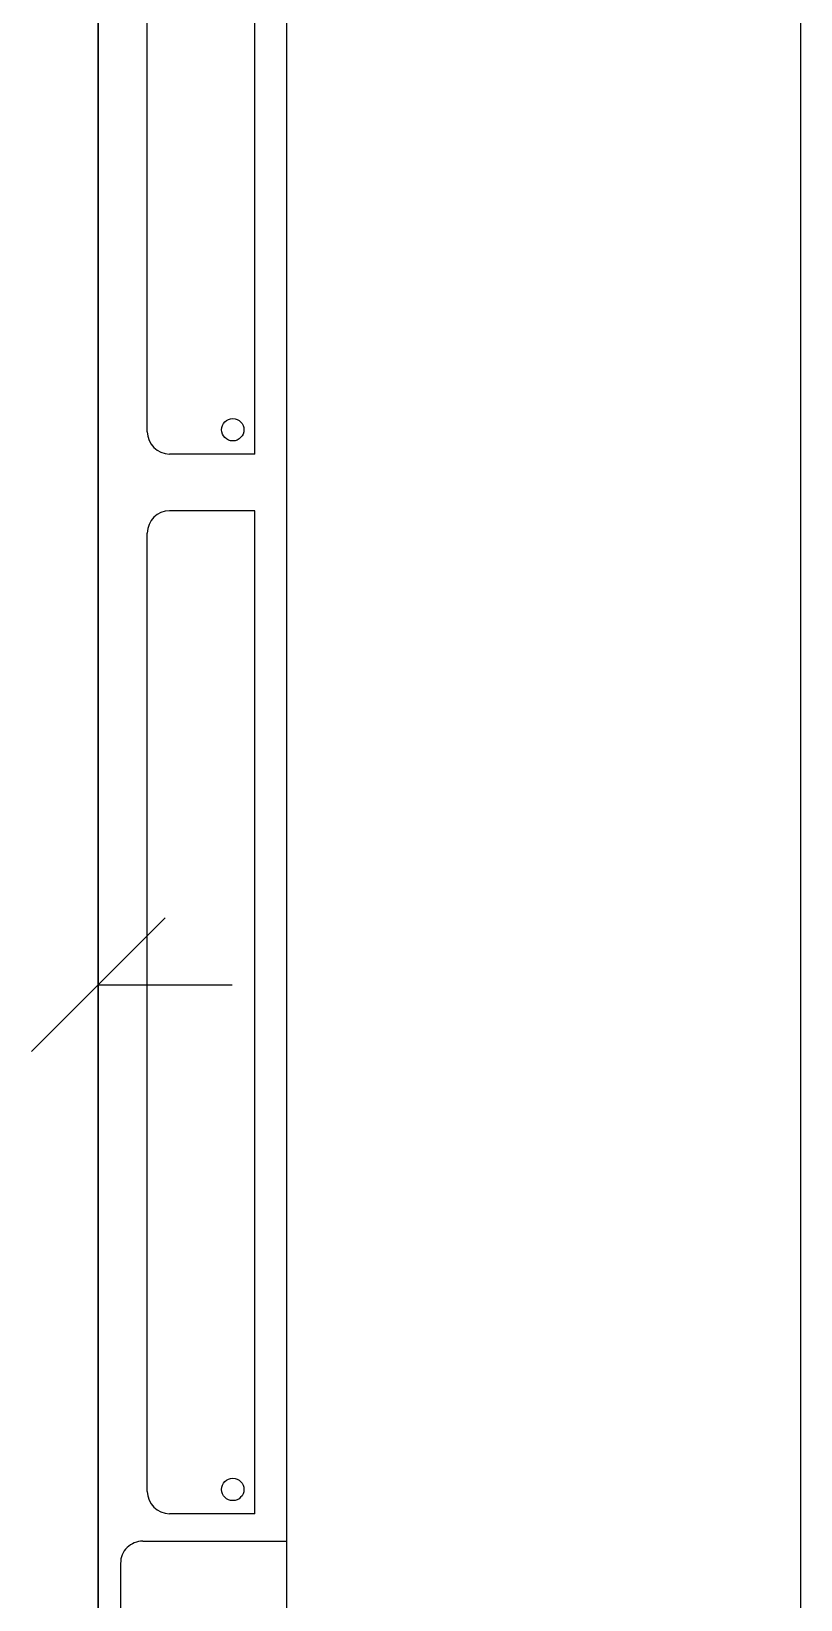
# Model space of a CAD drawing. Header units: millimetres. Extents: x 43168.9 to 43194.6, y -25545.1 to -25543.4.
# Drawn here: x 43170.37528 to 43170.38218, y -25543.90268 to -25543.8886 of the extents above; entities that cross this region are included whole.
import ezdxf

# ---------------------------------------------------------------- set-up
doc = ezdxf.new("R2010")
doc.units = ezdxf.units.MM
doc.header["$LTSCALE"] = 200
doc.layers.add('duv_sgh', color=4, linetype='Continuous')
doc.layers.add('olcuic_sgh', color=183, linetype='Continuous')

msp = doc.modelspace()

# ---------------------------------------------------------------- linework, layer by layer
for p, q in [((43170.37587904171, -25543.91191939969), (43170.37587904171, -25543.87391939969)), ((43170.37756761532, -25543.87391939969), (43170.37756761532, -25543.91172604624)), ((43170.38217904171, -25543.87391939969), (43170.38217904171, -25543.91191939969)), ((43170.37728204812, -25543.89239786651, -0.0002), (43170.37728204812, -25543.88339649665, -0.0002)), ((43170.37631840399, -25543.89219786651, -0.0002), (43170.37631840399, -25543.88359649665, -0.0002)), ((43170.37728204812, -25543.89239786651, -0.0002), (43170.37651840399, -25543.89239786651, -0.0002)), ((43170.37672840399, -25543.89290716127, -0.0002), (43170.37651840399, -25543.89290716127, -0.0002)), ((43170.37728204812, -25543.89290716127, -0.0002), (43170.37672840399, -25543.89290716127, -0.0002)), ((43170.37728204812, -25543.90190853113, -0.0002), (43170.37728204812, -25543.89290716127, -0.0002)), ((43170.37631840399, -25543.90170853113, -0.0002), (43170.37631840399, -25543.89310716127, -0.0002)), ((43170.37728204812, -25543.90190853113, -0.0002), (43170.37651840399, -25543.90190853113, -0.0002)), ((43170.37627904154, -25543.90215351937), (43170.37756761532, -25543.90215351937)), ((43170.37607904171, -25543.90235377212), (43170.37607904171, -25543.91152629899))]:
    msp.add_line(p, q)
at = {"color": 0, "linetype": 'ByBlock', "lineweight": -2}
msp.add_line((43170.3764790417, -25543.89656020847), (43170.37527904171, -25543.89776020847), dxfattribs=at)
for centre in [(43170.37708555699, -25543.89217987331), (43170.37708555699, -25543.90169053793)]:
    msp.add_circle(centre, 0.0001)
for centre, start, end in [((43170.37651840399, -25543.89219786651, -0.0002), 180, 270), ((43170.37651840399, -25543.89310716127, -0.0002), 90, 180), ((43170.37651840399, -25543.90170853113, -0.0002), 180, 270), ((43170.37627904154, -25543.90235351937), 90, 180.0724092368858)]:
    msp.add_arc(centre, 0.0002, start, end)
at = {"layer": 'duv_sgh'}
msp.add_line((43170.37587904171, -25543.85191939969), (43170.37587904171, -25543.97600639121), dxfattribs=at)
at = {"layer": 'olcuic_sgh'}
for p, q in [((43170.37587904171, -25543.89316020847), (43170.37587904171, -25543.89816020847)), ((43170.37587904171, -25543.89716020847), (43170.3770790417, -25543.89716020847))]:
    msp.add_line(p, q, dxfattribs=at)

doc.saveas('drawing.dxf')
